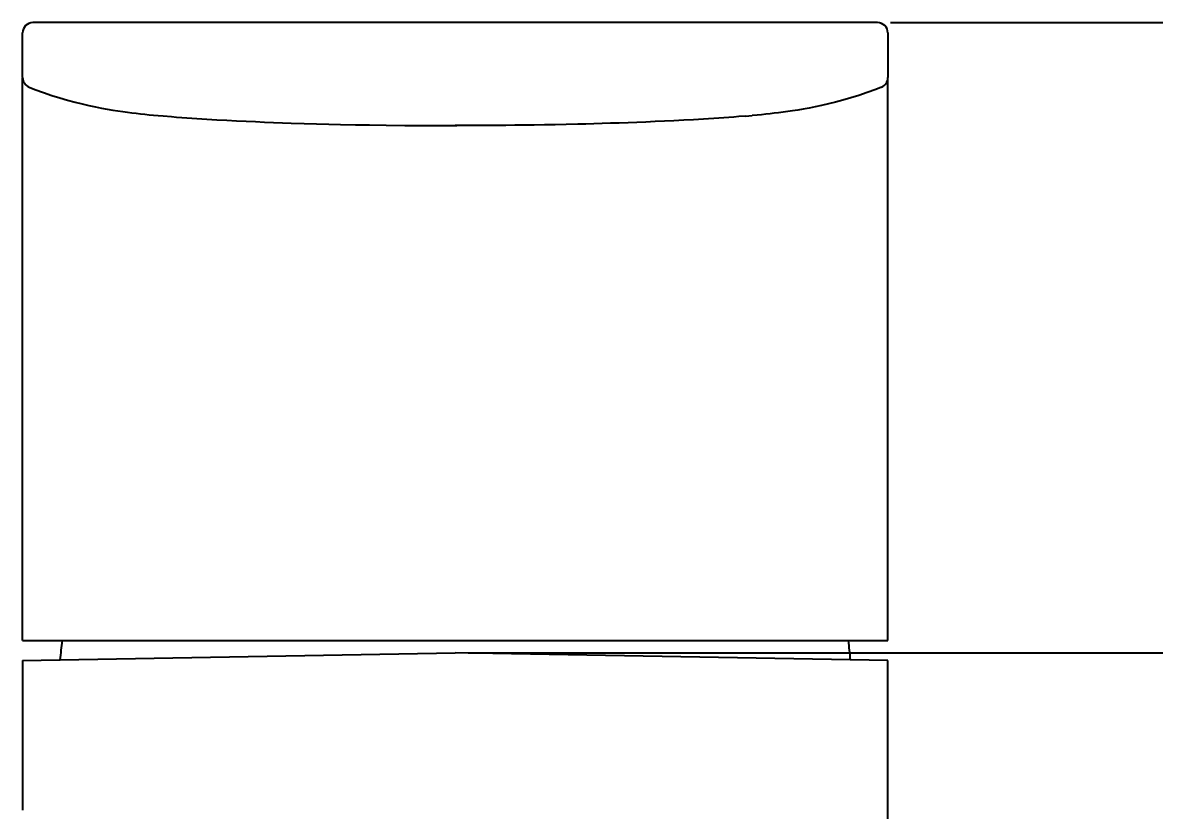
# Model space of a CAD drawing. Header units: millimetres. Extents: x 2985 to 3826, y 1462 to 2056.
# Drawn here: x 3202.2 to 3257.2, y 1819.2 to 1857.5 of the extents above; entities that cross this region are included whole.
import ezdxf

# ---------------------------------------------------------------- set-up
doc = ezdxf.new("R2010")
doc.units = ezdxf.units.MM
doc.layers.add('02___PRT_ALL_AXES', color=7, linetype='Continuous')
doc.styles.get("Standard").update_dxf_attribs({"font": 'arial.ttf'})
doc.dimstyles.new('사본(2) STANDARD', dxfattribs={"dimscale": 0, "dimtxt": 4, "dimasz": 4, "dimexe": 1.25, "dimexo": 0.625, "dimgap": 1.5, "dimtad": 3, "dimtih": 1, "dimtoh": 1, "dimdec": 1, "dimzin": 9, "dimdsep": 46, "dimtxsty": 'Standard', "dimcen": 2.5, "dimclrd": 3, "dimclre": 3, "dimclrt": 4, "dimadec": 0, "dimazin": 0, "dimtfac": 1, "dimtdec": 1, "dimtmove": 0, "dimatfit": 3, "dimfxl": 1.25, "dimtfill": 1, "dimtolj": 1, "dimtzin": 0, "dimarcsym": 0})

# ---------------------------------------------------------------- blocks, each defined once
blk = doc.blocks.new('*D4')
at = {"color": 3, "lineweight": -2, "transparency": 16777216}
for p, q in [((3244.38, 1857.507), (3306.145, 1857.507)), ((3304.895, 1853.507), (3304.895, 1776.714)), ((3304.895, 1692.837), (3304.895, 1769.629)), ((3248.39, 1688.837), (3306.145, 1688.837))]:
    blk.add_line(p, q, dxfattribs=at)
at = {"color": 3, "transparency": 16777216}
for points in [[(3304.229, 1853.507), (3305.562, 1853.507), (3304.895, 1857.507)], [(3304.229, 1692.837), (3305.562, 1692.837), (3304.895, 1688.837)]]:
    blk.add_solid(points, dxfattribs=at)
at = {"layer": 'Defpoints', "color": 0, "transparency": 16777216}
for p in [(3243.755, 1857.507), (3247.765, 1688.837), (3304.895, 1688.837)]:
    blk.add_point(p, dxfattribs=at)
at = {"color": 4, "transparency": 16777216, "insert": (3304.895, 1773.172), "char_height": 4, "attachment_point": 5, "bg_fill": 3, "box_fill_scale": 1.1, "bg_fill_color": 256, "bg_fill_true_color": 13158600, "bg_fill_transparency": 0}
blk.add_mtext('\\A1;168.7', dxfattribs=at)
blk = doc.blocks.new('*D5')
at = {"color": 3, "lineweight": -2, "transparency": 16777216}
for p, q in [((3223.833, 1826.835), (3276.028, 1826.835)), ((3274.778, 1822.835), (3274.778, 1761.38)), ((3274.778, 1692.837), (3274.778, 1754.292)), ((3248.39, 1688.837), (3276.028, 1688.837))]:
    blk.add_line(p, q, dxfattribs=at)
at = {"color": 3, "transparency": 16777216}
for points in [[(3274.112, 1822.835), (3275.445, 1822.835), (3274.778, 1826.835)], [(3274.112, 1692.837), (3275.445, 1692.837), (3274.778, 1688.837)]]:
    blk.add_solid(points, dxfattribs=at)
at = {"layer": 'Defpoints', "color": 0, "transparency": 16777216}
for p in [(3223.208, 1826.835), (3247.765, 1688.837), (3274.778, 1688.837)]:
    blk.add_point(p, dxfattribs=at)
at = {"color": 4, "transparency": 16777216, "insert": (3274.778, 1757.836), "char_height": 4, "attachment_point": 5, "bg_fill": 3, "box_fill_scale": 1.1, "bg_fill_color": 256, "bg_fill_true_color": 13158600, "bg_fill_transparency": 0}
blk.add_mtext('\\A1;138', dxfattribs=at)

msp = doc.modelspace()

# ---------------------------------------------------------------- linework, layer by layer
at = {"color": 7, "linetype": 'Continuous'}
for p, q in [((3243.755, 1857.507), (3202.66, 1857.507)), ((3202.159, 1854.833), (3202.159, 1857.005)), ((3244.256, 1857.005), (3244.256, 1854.833)), ((3202.159, 1827.437), (3202.159, 1854.801)), ((3244.256, 1827.437), (3244.256, 1854.828)), ((3208.998, 1852.965), (3209.403, 1852.932)), ((3237.337, 1852.958), (3237.013, 1852.932)), ((3237.337, 1852.958), (3237.659, 1852.986)), ((3212.089, 1852.756), (3212.564, 1852.731)), ((3212.564, 1852.731), (3213.031, 1852.709)), ((3213.031, 1852.709), (3213.487, 1852.688)), ((3213.487, 1852.688), (3213.932, 1852.669)), ((3213.932, 1852.669), (3214.369, 1852.652)), ((3214.369, 1852.652), (3214.8, 1852.636)), ((3214.8, 1852.636), (3215.227, 1852.621)), ((3215.227, 1852.621), (3215.855, 1852.601)), ((3215.855, 1852.601), (3216.463, 1852.584)), ((3216.463, 1852.584), (3217.05, 1852.568)), ((3217.05, 1852.568), (3217.618, 1852.555)), ((3217.618, 1852.555), (3218.347, 1852.54)), ((3218.347, 1852.54), (3219.036, 1852.528)), ((3219.036, 1852.528), (3219.842, 1852.516)), ((3219.842, 1852.516), (3220.749, 1852.506)), ((3220.749, 1852.506), (3221.709, 1852.499)), ((3221.709, 1852.499), (3223.291, 1852.495)), ((3223.981, 1852.496), (3223.208, 1852.495)), ((3225.101, 1852.502), (3223.935, 1852.496)), ((3225.663, 1852.506), (3225.101, 1852.502)), ((3226.108, 1852.511), (3225.663, 1852.506)), ((3226.57, 1852.516), (3226.108, 1852.511)), ((3227.048, 1852.523), (3226.57, 1852.516)), ((3227.544, 1852.531), (3227.048, 1852.523)), ((3228.066, 1852.54), (3227.544, 1852.531)), ((3228.609, 1852.551), (3228.066, 1852.54)), ((3229.171, 1852.564), (3228.609, 1852.551)), ((3229.556, 1852.573), (3229.171, 1852.564)), ((3229.949, 1852.584), (3229.556, 1852.573)), ((3230.353, 1852.595), (3229.949, 1852.584)), ((3230.766, 1852.607), (3230.353, 1852.595)), ((3231.186, 1852.621), (3230.766, 1852.607)), ((3231.613, 1852.636), (3231.186, 1852.621)), ((3232.045, 1852.652), (3231.613, 1852.636)), ((3232.482, 1852.669), (3232.045, 1852.652)), ((3232.927, 1852.688), (3232.482, 1852.669)), ((3233.383, 1852.709), (3232.927, 1852.688)), ((3233.85, 1852.731), (3233.383, 1852.709)), ((3234.325, 1852.756), (3233.85, 1852.731)), ((3234.807, 1852.783), (3234.325, 1852.756)), ((3202.159, 1827.437), (3244.256, 1827.437)), ((3202.159, 1826.468), (3223.208, 1826.835)), ((3202.159, 1826.468), (3202.159, 1819.19)), ((3244.256, 1826.468), (3223.208, 1826.835)), ((3244.256, 1695.853), (3244.256, 1826.468))]:
    msp.add_line(p, q, dxfattribs=at)
for points in [[(3202.472, 1854.368), (3202.752, 1854.258), (3203.172, 1854.103), (3203.576, 1853.966), (3203.968, 1853.844), (3204.347, 1853.735), (3204.709, 1853.637), (3205.054, 1853.551), (3205.383, 1853.475), (3205.696, 1853.408), (3205.994, 1853.349), (3206.276, 1853.297), (3206.543, 1853.251), (3206.794, 1853.212), (3207.031, 1853.177), (3207.259, 1853.146), (3207.476, 1853.119), (3207.684, 1853.094), (3207.891, 1853.071), (3208.099, 1853.049), (3208.308, 1853.028), (3208.525, 1853.007), (3208.756, 1852.986), (3208.998, 1852.965)], [(3243.944, 1854.368), (3243.663, 1854.258), (3243.244, 1854.103), (3242.839, 1853.966), (3242.447, 1853.844), (3242.069, 1853.735), (3241.706, 1853.637), (3241.361, 1853.551), (3241.032, 1853.475), (3240.719, 1853.408), (3240.422, 1853.349), (3240.139, 1853.297), (3239.872, 1853.251), (3239.621, 1853.212), (3239.384, 1853.177), (3239.156, 1853.146), (3238.94, 1853.119), (3238.732, 1853.094), (3238.524, 1853.071), (3238.316, 1853.049), (3238.108, 1853.028), (3237.89, 1853.007), (3237.659, 1852.986)], [(3209.403, 1852.932), (3209.65, 1852.913), (3209.897, 1852.894), (3210.144, 1852.877), (3210.389, 1852.859), (3210.634, 1852.843), (3210.879, 1852.827), (3211.123, 1852.812), (3211.366, 1852.797), (3211.608, 1852.783), (3212.089, 1852.756)], [(3237.013, 1852.932), (3236.765, 1852.913), (3236.518, 1852.894), (3236.272, 1852.877), (3236.026, 1852.859), (3235.781, 1852.843), (3235.536, 1852.827), (3235.292, 1852.812), (3235.049, 1852.797), (3234.807, 1852.783)]]:
    msp.add_lwpolyline(points, dxfattribs=at)
for centre, start, end in [((3202.66, 1857.005), 90, 180), ((3243.755, 1857.005), 0, 90), ((3202.66, 1854.833), 180, 247.909), ((3243.755, 1854.833), 292.091, 360)]:
    msp.add_arc(centre, 0.501, start, end, dxfattribs=at)
at = {"layer": '02___PRT_ALL_AXES', "color": 7, "linetype": 'Continuous'}
for centre, start, end in [((3235.911, 1823.517), 172.98, 174.6638), ((3210.504, 1823.517), 5.3362, 7.02)]:
    msp.add_arc(centre, 32.074, start, end, dxfattribs=at)

# ---------------------------------------------------------------- next in the draw order: dimensions: what is measured, and where the dimension line sits
dim = msp.add_linear_dim(base=(3304.895, 1688.837), p1=(3243.755, 1857.507), p2=(3247.765, 1688.837), angle=90, dimstyle='사본(2) STANDARD', override={"dimscale": 1, "dimtad": 0})
dim.commit()
dim.dimension.update_dxf_attribs({"geometry": '*D4', "text_midpoint": (3304.895, 1773.172)})

# ---------------------------------------------------------------- next in the draw order: dimensions: what is measured, and where the dimension line sits
dim = msp.add_linear_dim(base=(3274.778, 1688.837), p1=(3223.208, 1826.835), p2=(3247.765, 1688.837), angle=90, dimstyle='사본(2) STANDARD', override={"dimscale": 1, "dimtad": 0})
dim.commit()
dim.dimension.update_dxf_attribs({"geometry": '*D5', "text_midpoint": (3274.778, 1757.836)})

doc.saveas('drawing.dxf')
